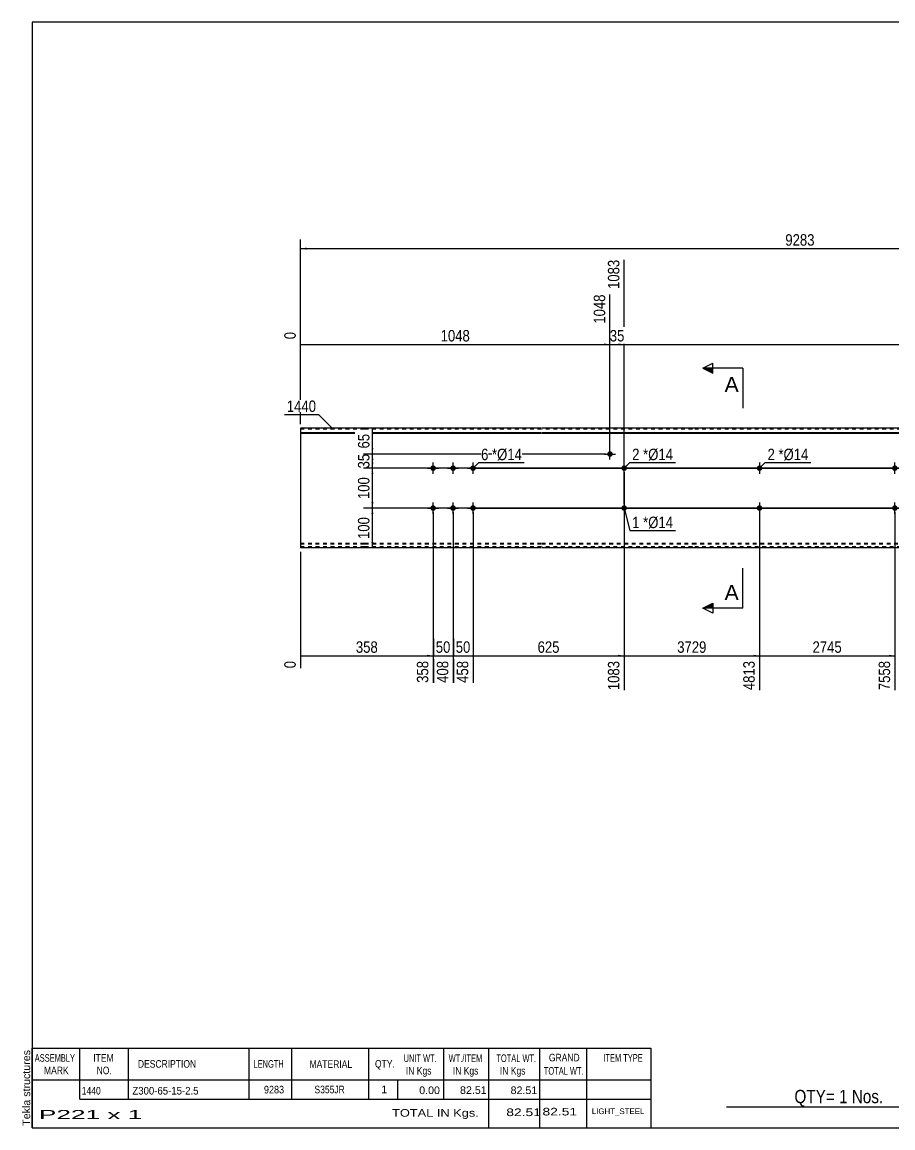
# Model space of a CAD drawing. Header units: millimetres. Extents: x -70 to 333, y -160 to 117.
# Drawn here: x -69.7 to 148.3, y -160.3 to 116.8 of the extents above; entities that cross this region are included whole.
import ezdxf

# ---------------------------------------------------------------- set-up
doc = ezdxf.new("R2010")
doc.units = ezdxf.units.MM
doc.linetypes.add('DXK_LINE_DOT1', pattern=[1.8814, 0.9407, -0.9407])
doc.styles.add('Arial', font='ARIAL.TTF', dxfattribs={"height": 0.2})
doc.styles.add('Arial Narrow', font='ARIALN.TTF', dxfattribs={"height": 0.2})

# ---------------------------------------------------------------- blocks, each defined once
blk = doc.blocks.new('Unknown-629083561-1955')
at = {"color": 5, "linetype": 'Continuous'}
for p, q in [((332.8, 116.75), (-67.2, 116.75)), ((-67.2, 116.75), (-67.2, -160.25)), ((332.8, -160.25), (332.8, 116.75)), ((-67.2, -160.25), (332.8, -160.25))]:
    blk.add_line(p, q, dxfattribs=at)
at = {"color": 174, "linetype": 'Continuous', "style": 'Arial'}
blk.add_text('Tekla structures', height=1.9102, rotation=90, dxfattribs=at).set_placement((-67.7, -159.75))
blk = doc.blocks.new('Part-629083561-1218 - 1203')
at = {"color": 2, "linetype": 'Continuous'}
for p, q in [((0, 15), (0, -15)), ((16, 15), (0, 15)), ((0, 13.94), (16, 13.94)), ((60.29, 15), (16.1, 15)), ((16.1, 13.94), (60.29, 13.94)), ((98.13, 15), (60.39, 15)), ((60.39, 13.94), (98.13, 13.94)), ((131.63, 15), (98.23, 15)), ((98.23, 13.94), (131.63, 13.94)), ((186.13, 15), (131.73, 15)), ((131.73, 13.94), (186.13, 13.94)), ((230.42, 15), (186.23, 15)), ((186.23, 13.94), (230.42, 13.94)), ((250.12, 15), (230.52, 15)), ((230.52, 13.94), (250.12, 13.94)), ((250.12, 13.94), (250.12, 15)), ((250.12, -15), (250.12, 13.94)), ((0, 13.76), (16, 13.76)), ((16.1, 13.76), (60.29, 13.76)), ((60.39, 13.76), (98.13, 13.76)), ((98.23, 13.76), (131.63, 13.76)), ((131.73, 13.76), (186.13, 13.76)), ((186.23, 13.76), (230.42, 13.76)), ((230.52, 13.76), (250.12, 13.76)), ((16, -15), (0, -15)), ((60.29, -15), (16.1, -15)), ((98.13, -15), (60.39, -15)), ((131.63, -15), (98.23, -15)), ((186.13, -15), (131.73, -15)), ((230.42, -15), (186.23, -15)), ((250.12, -15), (230.52, -15))]:
    blk.add_line(p, q, dxfattribs=at)
at = {"color": 7, "linetype": 'DXK_LINE_DOT1'}
for p, q in [((16, 14.75), (0, 14.75)), ((60.29, 14.75), (16.1, 14.75)), ((98.13, 14.75), (60.39, 14.75)), ((131.63, 14.75), (98.23, 14.75)), ((186.13, 14.75), (131.73, 14.75)), ((230.42, 14.75), (186.23, 14.75)), ((250.12, 14.75), (230.52, 14.75)), ((0, -13.76), (16, -13.76)), ((16.1, -13.76), (60.29, -13.76)), ((60.39, -13.76), (98.13, -13.76)), ((98.23, -13.76), (131.63, -13.76)), ((131.73, -13.76), (186.13, -13.76)), ((186.23, -13.76), (230.42, -13.76)), ((230.52, -13.76), (250.12, -13.76)), ((0, -13.94), (16, -13.94)), ((16, -14.75), (0, -14.75)), ((16.1, -13.94), (60.29, -13.94)), ((60.29, -14.75), (16.1, -14.75)), ((60.39, -13.94), (98.13, -13.94)), ((98.13, -14.75), (60.39, -14.75)), ((98.23, -13.94), (131.63, -13.94)), ((131.63, -14.75), (98.23, -14.75)), ((131.73, -13.94), (186.13, -13.94)), ((186.13, -14.75), (131.73, -14.75)), ((186.23, -13.94), (230.42, -13.94)), ((230.42, -14.75), (186.23, -14.75)), ((230.52, -13.94), (250.12, -13.94)), ((250.12, -14.75), (230.52, -14.75))]:
    blk.add_line(p, q, dxfattribs=at)
blk = doc.blocks.new('Bolt-629083561-1219 - 1203')
at = {"linetype": 'Continuous'}
for points in [[(32.5, 5, -1), (33.9, 5, -1)], [(37.5, 5, -1), (38.9, 5, -1)], [(42.5, 5, -1), (43.9, 5, -1)], [(32.5, -5, -1), (33.9, -5, -1)], [(37.5, -5, -1), (38.9, -5, -1)], [(42.5, -5, -1), (43.9, -5, -1)]]:
    blk.add_hatch(color=3, dxfattribs=at).paths.add_polyline_path(points)
at = {"color": 3, "linetype": 'Continuous'}
for p, q in [((33.2, 3.6), (33.2, 6.4)), ((38.2, 3.6), (38.2, 6.4)), ((43.2, 3.6), (43.2, 6.4)), ((31.8, 5), (34.6, 5)), ((36.8, 5), (39.6, 5)), ((41.8, 5), (44.6, 5)), ((31.8, -5), (34.6, -5)), ((33.2, -6.4), (33.2, -3.6)), ((36.8, -5), (39.6, -5)), ((38.2, -6.4), (38.2, -3.6)), ((41.8, -5), (44.6, -5)), ((43.2, -6.4), (43.2, -3.6))]:
    blk.add_line(p, q, dxfattribs=at)
blk = doc.blocks.new('Bolt-629083561-1220 - 1203')
at = {"linetype": 'Continuous'}
blk.add_hatch(color=3, dxfattribs=at).paths.add_polyline_path([(76.79, 8.53, -1), (78.19, 8.53, -1)])
at = {"color": 3, "linetype": 'Continuous'}
for p, q in [((76.09, 8.53), (78.89, 8.53)), ((77.49, 7.13), (77.49, 9.93))]:
    blk.add_line(p, q, dxfattribs=at)
blk = doc.blocks.new('Bolt-629083561-1225 - 1203')
at = {"linetype": 'Continuous'}
for points in [[(148.13, 5, -1), (149.53, 5, -1)], [(246.92, 5, -1), (248.32, 5, -1)]]:
    blk.add_hatch(color=3, dxfattribs=at).paths.add_polyline_path(points)
at = {"color": 3, "linetype": 'Continuous'}
for p, q in [((148.83, 3.6), (148.83, 6.4)), ((247.62, 3.6), (247.62, 6.4)), ((150.23, 5), (147.43, 5)), ((249.02, 5), (246.22, 5))]:
    blk.add_line(p, q, dxfattribs=at)
blk = doc.blocks.new('Bolt-629083561-1226 - 1203')
at = {"linetype": 'Continuous'}
for points in [[(148.13, -5, -1), (149.53, -5, -1)], [(246.92, -5, -1), (248.32, -5, -1)]]:
    blk.add_hatch(color=3, dxfattribs=at).paths.add_polyline_path(points)
at = {"color": 3, "linetype": 'Continuous'}
for p, q in [((150.23, -5), (147.43, -5)), ((148.83, -6.4), (148.83, -3.6)), ((249.02, -5), (246.22, -5)), ((247.62, -6.4), (247.62, -3.6))]:
    blk.add_line(p, q, dxfattribs=at)
blk = doc.blocks.new('Bolt-629083561-1227 - 1203')
at = {"linetype": 'Continuous'}
blk.add_hatch(color=3, dxfattribs=at).paths.add_polyline_path([(80.34, 5, -1), (81.74, 5, -1)])
at = {"color": 3, "linetype": 'Continuous'}
for p, q in [((81.04, 3.6), (81.04, 6.4)), ((79.64, 5), (82.44, 5))]:
    blk.add_line(p, q, dxfattribs=at)
blk = doc.blocks.new('Bolt-629083561-1228 - 1203')
at = {"linetype": 'Continuous'}
blk.add_hatch(color=3, dxfattribs=at).paths.add_polyline_path([(81.74, -5, -1), (80.34, -5, -1)])
at = {"color": 3, "linetype": 'Continuous'}
for p, q in [((82.44, -5), (79.64, -5)), ((81.04, -3.6), (81.04, -6.4))]:
    blk.add_line(p, q, dxfattribs=at)
blk = doc.blocks.new('Bolt-629083561-1229 - 1203')
at = {"linetype": 'Continuous'}
for points in [[(115.63, 5, -1), (114.23, 5, -1)], [(115.63, -5, -1), (114.23, -5, -1)]]:
    blk.add_hatch(color=3, dxfattribs=at).paths.add_polyline_path(points)
at = {"color": 3, "linetype": 'Continuous'}
for p, q in [((114.93, 6.4), (114.93, 3.6)), ((116.33, 5), (113.53, 5)), ((116.33, -5), (113.53, -5)), ((114.93, -3.6), (114.93, -6.4))]:
    blk.add_line(p, q, dxfattribs=at)
blk = doc.blocks.new('StraightDimension-629083561-1336 - 1203')
at = {"linetype": 'Continuous'}
for points in [[(260.75, 3.5), (261, 5), (261.25, 3.5)], [(261.25, -3.5), (261, -5), (260.75, -3.5)]]:
    blk.add_hatch(color=7, dxfattribs=at).paths.add_polyline_path(points)
at = {"color": 7, "linetype": 'Continuous'}
for p, q in [((44.2, 5), (263.4, 5)), ((261, -5), (261, 5)), ((44.2, -5), (263.4, -5))]:
    blk.add_line(p, q, dxfattribs=at)
at = {"color": 0}
blk.add_wipeout([(260.85, 3.34), (256.65, 3.34), (256.65, -3.34), (260.85, -3.34)], dxfattribs=at)
at = {"color": 3, "style": 'Arial Narrow'}
blk.add_text('100', height=2.863, rotation=90.0002, dxfattribs=at).set_placement((260.25, -2.74))
blk = doc.blocks.new('StraightDimension-629083561-1353 - 1203')
at = {"linetype": 'Continuous'}
for points in [[(17.75, 7.03), (18, 8.53), (18.25, 7.03)], [(18.25, 6.5), (18, 5), (17.75, 6.5)]]:
    blk.add_hatch(color=7, dxfattribs=at).paths.add_polyline_path(points)
at = {"color": 7, "linetype": 'Continuous'}
for p, q in [((76.49, 8.53), (15.75, 8.53)), ((18, 5), (18, 8.53)), ((147.83, 5), (15.75, 5))]:
    blk.add_line(p, q, dxfattribs=at)
at = {"color": 0}
blk.add_wipeout([(17.85, 9.19), (13.65, 9.19), (13.65, 4.33), (17.85, 4.33)], dxfattribs=at)
at = {"color": 3, "style": 'Arial Narrow'}
blk.add_text('35', height=2.863, rotation=90.0002, dxfattribs=at).set_placement((17.25, 4.93))
blk = doc.blocks.new('StraightDimension-629083561-1355 - 1203')
at = {"linetype": 'Continuous'}
for points in [[(17.75, -6.5), (18, -5), (18.25, -6.5)], [(18.25, -13.5), (18, -15), (17.75, -13.5)]]:
    blk.add_hatch(color=7, dxfattribs=at).paths.add_polyline_path(points)
at = {"color": 7, "linetype": 'Continuous'}
for p, q in [((147.83, -5), (15.75, -5)), ((18, -15), (18, -5)), ((32.2, -15), (15.75, -15))]:
    blk.add_line(p, q, dxfattribs=at)
at = {"color": 0}
blk.add_wipeout([(17.85, -6.66), (13.65, -6.66), (13.65, -13.34), (17.85, -13.34)], dxfattribs=at)
at = {"color": 3, "style": 'Arial Narrow'}
blk.add_text('100', height=2.863, rotation=90.0002, dxfattribs=at).set_placement((17.25, -12.74))
blk = doc.blocks.new('StraightDimension-629083561-1354 - 1203')
at = {"linetype": 'Continuous'}
for points in [[(17.75, 3.5), (18, 5), (18.25, 3.5)], [(18.25, -3.5), (18, -5), (17.75, -3.5)]]:
    blk.add_hatch(color=7, dxfattribs=at).paths.add_polyline_path(points)
at = {"color": 7, "linetype": 'Continuous'}
for p, q in [((147.83, 5), (15.75, 5)), ((18, -5), (18, 5)), ((147.83, -5), (15.75, -5))]:
    blk.add_line(p, q, dxfattribs=at)
at = {"color": 0}
blk.add_wipeout([(17.85, 3.34), (13.65, 3.34), (13.65, -3.34), (17.85, -3.34)], dxfattribs=at)
at = {"color": 3, "style": 'Arial Narrow'}
blk.add_text('100', height=2.863, rotation=90.0002, dxfattribs=at).set_placement((17.25, -2.74))
blk = doc.blocks.new('StraightDimension-629083561-1270 - 1203')
at = {"linetype": 'Continuous'}
blk.add_hatch(color=7, dxfattribs=at).paths.add_polyline_path([(147.33, -41.75), (148.83, -42), (147.33, -42.25)])
at = {"color": 7, "linetype": 'Continuous'}
for p, q in [((114.93, -6), (114.93, -50.61)), ((148.83, -6), (148.83, -50.61)), ((114.93, -42), (148.83, -42))]:
    blk.add_line(p, q, dxfattribs=at)
at = {"color": 0}
blk.add_wipeout([(136.14, -41.85), (136.14, -37.65), (127.62, -37.65), (127.62, -41.85)], dxfattribs=at)
at = {"color": 0, "linetype": 'Continuous'}
blk.add_wipeout([(148.23, -42.7), (144.03, -42.7), (144.03, -51.21), (148.23, -51.21)], dxfattribs=at)
at = {"color": 3, "style": 'Arial Narrow'}
blk.add_text('2745', height=2.863, dxfattribs=at).set_placement((128.22, -41.25))
at = {"color": 3, "linetype": 'Continuous', "style": 'Arial Narrow'}
blk.add_text('7558', height=2.863, rotation=90.0002, dxfattribs=at).set_placement((147.63, -50.61))
blk = doc.blocks.new('StraightDimension-629083561-1376 - 1203')
at = {"linetype": 'Continuous'}
for points in [[(1.5, 59.75), (0, 60), (1.5, 60.25)], [(248.62, 60.25), (250.12, 60), (248.62, 59.75)]]:
    blk.add_hatch(color=7, dxfattribs=at).paths.add_polyline_path(points)
at = {"color": 7, "linetype": 'Continuous'}
for p, q in [((0, 16), (0, 62.25)), ((250.12, 16), (250.12, 62.25)), ((0, 60), (250.12, 60))]:
    blk.add_line(p, q, dxfattribs=at)
at = {"color": 0}
blk.add_wipeout([(129.32, 60.15), (129.32, 64.35), (120.8, 64.35), (120.8, 60.15)], dxfattribs=at)
at = {"color": 3, "style": 'Arial Narrow'}
blk.add_text('9283', height=2.863, dxfattribs=at).set_placement((121.4, 60.75))
blk = doc.blocks.new('StraightDimension-629083561-1322 - 1203')
at = {"linetype": 'Continuous'}
blk.add_hatch(color=7, dxfattribs=at).paths.add_polyline_path([(248.62, 36.25), (250.12, 36), (248.62, 35.75)])
at = {"color": 7, "linetype": 'Continuous'}
for p, q in [((81.04, -4), (81.04, 57.21)), ((250.12, 16), (250.12, 44.61)), ((81.04, 36), (250.12, 36))]:
    blk.add_line(p, q, dxfattribs=at)
at = {"color": 0, "linetype": 'Continuous'}
blk.add_wipeout([(249.52, 45.21), (245.32, 45.21), (245.32, 36.7), (249.52, 36.7)], dxfattribs=at)
at = {"color": 0}
blk.add_wipeout([(169.83, 36.15), (169.83, 40.35), (161.32, 40.35), (161.32, 36.15)], dxfattribs=at)
at = {"color": 3, "linetype": 'Continuous', "style": 'Arial Narrow'}
blk.add_text('9283', height=2.863, rotation=90.0002, dxfattribs=at).set_placement((248.92, 37.3))
at = {"color": 3, "style": 'Arial Narrow'}
blk.add_text('8200', height=2.863, dxfattribs=at).set_placement((161.92, 36.75))
blk = doc.blocks.new('StraightDimension-629083561-1337 - 1203')
at = {"linetype": 'Continuous'}
for points in [[(260.75, -6.5), (261, -5), (261.25, -6.5)], [(261.25, -13.5), (261, -15), (260.75, -13.5)]]:
    blk.add_hatch(color=7, dxfattribs=at).paths.add_polyline_path(points)
at = {"color": 7, "linetype": 'Continuous'}
for p, q in [((44.2, -5), (263.4, -5)), ((261, -15), (261, -5)), ((251.12, -15), (263.4, -15))]:
    blk.add_line(p, q, dxfattribs=at)
at = {"color": 0}
blk.add_wipeout([(260.85, -6.66), (256.65, -6.66), (256.65, -13.34), (260.85, -13.34)], dxfattribs=at)
at = {"color": 3, "style": 'Arial Narrow'}
blk.add_text('100', height=2.863, rotation=90.0002, dxfattribs=at).set_placement((260.25, -12.74))
blk = doc.blocks.new('StraightDimension-629083561-1271 - 1203')
at = {"linetype": 'Continuous'}
blk.add_hatch(color=7, dxfattribs=at).paths.add_polyline_path([(113.43, -41.75), (114.93, -42), (113.43, -42.25)])
at = {"color": 7, "linetype": 'Continuous'}
for p, q in [((81.04, 4), (81.04, -50.61)), ((114.93, -6), (114.93, -50.61)), ((81.04, -42), (114.93, -42))]:
    blk.add_line(p, q, dxfattribs=at)
at = {"color": 0}
blk.add_wipeout([(102.24, -41.85), (102.24, -37.65), (93.73, -37.65), (93.73, -41.85)], dxfattribs=at)
at = {"color": 0, "linetype": 'Continuous'}
blk.add_wipeout([(114.33, -42.7), (110.13, -42.7), (110.13, -51.21), (114.33, -51.21)], dxfattribs=at)
at = {"color": 3, "style": 'Arial Narrow'}
blk.add_text('3729', height=2.863, dxfattribs=at).set_placement((94.33, -41.25))
at = {"color": 3, "linetype": 'Continuous', "style": 'Arial Narrow'}
blk.add_text('4813', height=2.863, rotation=90.0002, dxfattribs=at).set_placement((113.73, -50.61))
blk = doc.blocks.new('StraightDimension-629083561-1272 - 1203')
at = {"linetype": 'Continuous'}
blk.add_hatch(color=7, dxfattribs=at).paths.add_polyline_path([(79.54, -41.75), (81.04, -42), (79.54, -42.25)])
at = {"color": 7, "linetype": 'Continuous'}
for p, q in [((81.04, 4), (81.04, -50.61)), ((43.2, -6), (43.2, -48.78)), ((43.2, -42), (81.04, -42))]:
    blk.add_line(p, q, dxfattribs=at)
at = {"color": 0}
blk.add_wipeout([(65.46, -41.85), (65.46, -37.65), (58.77, -37.65), (58.77, -41.85)], dxfattribs=at)
at = {"color": 0, "linetype": 'Continuous'}
blk.add_wipeout([(80.44, -42.7), (76.24, -42.7), (76.24, -51.21), (80.44, -51.21)], dxfattribs=at)
at = {"color": 3, "style": 'Arial Narrow'}
blk.add_text('625', height=2.863, dxfattribs=at).set_placement((59.37, -41.25))
at = {"color": 3, "linetype": 'Continuous', "style": 'Arial Narrow'}
blk.add_text('1083', height=2.863, rotation=90.0002, dxfattribs=at).set_placement((79.84, -50.61))
blk = doc.blocks.new('StraightDimension-629083561-1273 - 1203')
at = {"linetype": 'Continuous'}
blk.add_hatch(color=7, dxfattribs=at).paths.add_polyline_path([(41.7, -41.75), (43.2, -42), (41.7, -42.25)])
at = {"color": 7, "linetype": 'Continuous'}
for p, q in [((38.2, -6), (38.2, -48.78)), ((43.2, -6), (43.2, -48.78)), ((38.2, -42), (43.2, -42))]:
    blk.add_line(p, q, dxfattribs=at)
at = {"color": 0}
blk.add_wipeout([(43.13, -41.85), (43.13, -37.65), (38.27, -37.65), (38.27, -41.85)], dxfattribs=at)
at = {"color": 3, "style": 'Arial Narrow'}
blk.add_text('50', height=2.863, dxfattribs=at).set_placement((38.87, -41.25))
at = {"color": 0, "linetype": 'Continuous'}
blk.add_wipeout([(42.6, -42.7), (38.4, -42.7), (38.4, -49.38), (42.6, -49.38)], dxfattribs=at)
at = {"color": 3, "linetype": 'Continuous', "style": 'Arial Narrow'}
blk.add_text('458', height=2.863, rotation=90.0002, dxfattribs=at).set_placement((42, -48.78))
blk = doc.blocks.new('StraightDimension-629083561-1274 - 1203')
at = {"linetype": 'Continuous'}
blk.add_hatch(color=7, dxfattribs=at).paths.add_polyline_path([(36.7, -41.75), (38.2, -42), (36.7, -42.25)])
at = {"color": 7, "linetype": 'Continuous'}
for p, q in [((33.2, -6), (33.2, -48.78)), ((38.2, -6), (38.2, -48.78)), ((33.2, -42), (38.2, -42))]:
    blk.add_line(p, q, dxfattribs=at)
at = {"color": 0}
blk.add_wipeout([(38.13, -41.85), (38.13, -37.65), (33.27, -37.65), (33.27, -41.85)], dxfattribs=at)
at = {"color": 3, "style": 'Arial Narrow'}
blk.add_text('50', height=2.863, dxfattribs=at).set_placement((33.87, -41.25))
at = {"color": 0, "linetype": 'Continuous'}
blk.add_wipeout([(37.6, -42.7), (33.4, -42.7), (33.4, -49.38), (37.6, -49.38)], dxfattribs=at)
at = {"color": 3, "linetype": 'Continuous', "style": 'Arial Narrow'}
blk.add_text('408', height=2.863, rotation=90.0002, dxfattribs=at).set_placement((37, -48.78))
blk = doc.blocks.new('StraightDimension-629083561-1275 - 1203')
at = {"linetype": 'Continuous'}
blk.add_hatch(color=7, dxfattribs=at).paths.add_polyline_path([(31.7, -41.75), (33.2, -42), (31.7, -42.25)])
at = {"color": 7, "linetype": 'Continuous'}
for p, q in [((33.2, -6), (33.2, -48.78)), ((0, -16), (0, -45.13)), ((0, -42), (33.2, -42))]:
    blk.add_line(p, q, dxfattribs=at)
at = {"color": 0}
blk.add_wipeout([(19.94, -41.85), (19.94, -37.65), (13.26, -37.65), (13.26, -41.85)], dxfattribs=at)
at = {"color": 0, "linetype": 'Continuous'}
for points in [[(-0.6, -42.7), (-4.8, -42.7), (-4.8, -45.73), (-0.6, -45.73)], [(32.6, -42.7), (28.4, -42.7), (28.4, -49.38), (32.6, -49.38)]]:
    blk.add_wipeout(points, dxfattribs=at)
at = {"color": 3, "style": 'Arial Narrow'}
blk.add_text('358', height=2.863, dxfattribs=at).set_placement((13.86, -41.25))
at = {"color": 3, "linetype": 'Continuous', "style": 'Arial Narrow'}
for s, height, p in [('0', 2.86, (-1.2, -45.13)), ('358', 2.863, (32, -48.78))]:
    blk.add_text(s, height=height, rotation=90.0002, dxfattribs=at).set_placement(p)
blk = doc.blocks.new('StraightDimension-629083561-1323 - 1203')
at = {"linetype": 'Continuous'}
blk.add_hatch(color=7, dxfattribs=at).paths.add_polyline_path([(79.54, 36.25), (81.04, 36), (79.54, 35.75)])
at = {"color": 7, "linetype": 'Continuous'}
for p, q in [((81.04, -4), (81.04, 57.21)), ((77.49, 9.53), (77.49, 48.51)), ((77.49, 36), (81.04, 36))]:
    blk.add_line(p, q, dxfattribs=at)
at = {"color": 0, "linetype": 'Continuous'}
blk.add_wipeout([(80.44, 57.81), (76.24, 57.81), (76.24, 49.3), (80.44, 49.3)], dxfattribs=at)
at = {"color": 0}
blk.add_wipeout([(81.69, 36.15), (81.69, 40.35), (76.84, 40.35), (76.84, 36.15)], dxfattribs=at)
at = {"color": 3, "linetype": 'Continuous', "style": 'Arial Narrow'}
blk.add_text('1083', height=2.863, rotation=90.0002, dxfattribs=at).set_placement((79.84, 49.9))
at = {"color": 3, "style": 'Arial Narrow'}
blk.add_text('35', height=2.863, dxfattribs=at).set_placement((77.44, 36.75))
blk = doc.blocks.new('StraightDimension-629083561-1324 - 1203')
at = {"linetype": 'Continuous'}
blk.add_hatch(color=7, dxfattribs=at).paths.add_polyline_path([(75.99, 36.25), (77.49, 36), (75.99, 35.75)])
at = {"color": 7, "linetype": 'Continuous'}
for p, q in [((77.49, 9.53), (77.49, 48.51)), ((0, 16), (0, 39.13)), ((0, 36), (77.49, 36))]:
    blk.add_line(p, q, dxfattribs=at)
at = {"color": 0, "linetype": 'Continuous'}
for points in [[(76.89, 49.11), (72.69, 49.11), (72.69, 40.6), (76.89, 40.6)], [(-0.6, 39.73), (-4.8, 39.73), (-4.8, 36.7), (-0.6, 36.7)]]:
    blk.add_wipeout(points, dxfattribs=at)
at = {"color": 0}
blk.add_wipeout([(43, 36.15), (43, 40.35), (34.49, 40.35), (34.49, 36.15)], dxfattribs=at)
at = {"color": 3, "linetype": 'Continuous', "style": 'Arial Narrow'}
for s, height, p in [('1048', 2.863, (76.29, 41.2)), ('0', 2.86, (-1.2, 37.3))]:
    blk.add_text(s, height=height, rotation=90.0002, dxfattribs=at).set_placement(p)
at = {"color": 3, "style": 'Arial Narrow'}
blk.add_text('1048', height=2.863, dxfattribs=at).set_placement((35.09, 36.75))
blk = doc.blocks.new('StraightDimension-629083561-1335 - 1203')
at = {"linetype": 'Continuous'}
for points in [[(260.75, 7.71), (261, 9.21), (261.25, 7.71)], [(261.25, 6.5), (261, 5), (260.75, 6.5)]]:
    blk.add_hatch(color=7, dxfattribs=at).paths.add_polyline_path(points)
at = {"color": 7, "linetype": 'Continuous'}
for p, q in [((170.03, 9.21), (263.4, 9.21)), ((261, 5), (261, 9.21)), ((44.2, 5), (263.4, 5))]:
    blk.add_line(p, q, dxfattribs=at)
at = {"color": 0}
blk.add_wipeout([(260.85, 9.53), (256.65, 9.53), (256.65, 4.68), (260.85, 4.68)], dxfattribs=at)
at = {"color": 3, "style": 'Arial Narrow'}
blk.add_text('42', height=2.863, rotation=90.0002, dxfattribs=at).set_placement((260.25, 5.28))
blk = doc.blocks.new('StraightDimension-629083561-1352 - 1203')
at = {"linetype": 'Continuous'}
for points in [[(17.75, 13.5), (18, 15), (18.25, 13.5)], [(18.25, 10.03), (18, 8.53), (17.75, 10.03)]]:
    blk.add_hatch(color=7, dxfattribs=at).paths.add_polyline_path(points)
at = {"color": 7, "linetype": 'Continuous'}
for p, q in [((32.2, 15), (15.75, 15)), ((18, 8.53), (18, 15)), ((76.49, 8.53), (15.75, 8.53))]:
    blk.add_line(p, q, dxfattribs=at)
at = {"color": 0}
blk.add_wipeout([(17.85, 14.19), (13.65, 14.19), (13.65, 9.33), (17.85, 9.33)], dxfattribs=at)
at = {"color": 3, "style": 'Arial Narrow'}
blk.add_text('65', height=2.863, rotation=90.0002, dxfattribs=at).set_placement((17.25, 9.93))
blk = doc.blocks.new('CBS_BOM-629083561-2005')
at = {"color": 7, "linetype": 'Continuous'}
for p, q in [((-67.23, -148.28), (-67.23, -140.28)), ((-67.23, -140.28), (87.69, -140.28)), ((-55.23, -148.28), (-55.23, -140.28)), ((-43.04, -148.28), (-43.04, -140.28)), ((-12.88, -148.28), (-12.88, -140.28)), ((-2.2, -148.28), (-2.2, -140.28)), ((17.12, -148.28), (17.12, -140.28)), ((35.92, -148.28), (35.92, -140.28)), ((47.13, -148.28), (47.13, -140.28)), ((59.92, -148.28), (59.92, -140.28)), ((71.67, -148.28), (71.67, -140.28)), ((87.69, -140.29), (87.69, -148.27)), ((-67.23, -148.28), (87.69, -148.28)), ((-67.23, -153.08), (-67.23, -148.28)), ((-55.23, -153.08), (-55.23, -148.28)), ((-43.04, -153.08), (-43.04, -148.28)), ((-12.88, -153.08), (-12.88, -148.28)), ((-2.2, -153.08), (-2.2, -148.28)), ((17.12, -153.08), (17.12, -148.28)), ((24.38, -153.08), (24.38, -148.28)), ((35.92, -153.08), (35.92, -148.28)), ((47.13, -153.08), (47.13, -148.28)), ((59.92, -153.08), (59.92, -148.28)), ((71.69, -153.08), (71.69, -148.28)), ((87.69, -148.28), (87.69, -153.08)), ((-67.23, -160.28), (-67.23, -153.1)), ((-55.23, -153.08), (87.69, -153.08)), ((47.13, -160.28), (47.13, -153.1)), ((59.92, -160.28), (59.92, -153.1)), ((71.73, -160.28), (71.73, -153.1)), ((87.69, -153.08), (87.69, -160.28)), ((-67.23, -160.28), (87.69, -160.28))]:
    blk.add_line(p, q, dxfattribs=at)
at = {"color": 3, "linetype": 'Continuous', "style": 'Arial'}
for s, height, width, p in [('ASSEMBLY', 1.91, 0.7, (-66.55, -143.71)), ('ITEM', 1.91, 0.8, (-51.9, -143.71)), ('DESCRIPTION', 1.9102, 0.8, (-40.72, -145.21)), ('LENGTH', 1.91, 0.7, (-11.77, -145.21)), ('MATERIAL', 1.91, 0.8, (2.25, -145.26)), ('QTY.', 1.91, 0.8, (18.64, -145.18)), ('UNIT WT.', 1.91, 0.7, (25.81, -143.78)), ('WT./ITEM', 1.91, 0.7, (37.1, -143.78)), ('TOTAL WT.', 1.91, 0.7, (49.04, -143.78)), ('GRAND', 1.91, 0.8, (62.19, -143.62)), ('ITEM TYPE', 1.91, 0.7, (75.83, -143.7)), ('MARK', 1.91, 0.8, (-64.23, -146.84)), ('NO.', 1.91, 0.8, (-51.05, -146.84)), ('IN Kgs', 1.91, 0.8, (26.39, -146.92)), ('IN Kgs', 1.91, 0.8, (38.14, -146.92)), ('IN Kgs', 1.91, 0.8, (49.93, -146.92)), ('TOTAL WT.', 1.91, 0.7, (60.93, -146.96))]:
    blk.add_text(s, height=height, dxfattribs=dict(at, width=width)).set_placement(p)
at = {"color": 7, "linetype": 'Continuous', "style": 'Arial'}
for s, height, width, p in [('1440', 1.91, 0.8, (-54.77, -151.93)), ('Z300-65-15-2.5', 1.9102, 0.9, (-42.1, -151.93)), ('9283', 1.91, 0.85, (-9.16, -151.65)), ('S355JR', 1.91, 0.8, (3.49, -151.62))]:
    blk.add_text(s, height=height, dxfattribs=dict(at, width=width)).set_placement(p)
for s, p in [('1', (20.21, -151.62)), ('0.00', (29.72, -151.81)), ('82.51', (39.94, -151.78)), ('82.51', (52.61, -151.81))]:
    blk.add_text(s, height=1.91, dxfattribs=at).set_placement(p)
at = {"color": 6, "linetype": 'Continuous', "style": 'Arial'}
for s, height, width, p in [('P221 x 1', 2.292, 2.05, (-65.51, -158.09)), ('TOTAL IN Kgs.', 1.9102, 1.2, (22.93, -157.48)), ('82.51', 1.91, 1.3, (51.52, -157.33)), ('82.51', 1.91, 1.3, (60.59, -157.17))]:
    blk.add_text(s, height=height, dxfattribs=dict(at, width=width)).set_placement(p)
blk.add_text('LIGHT_STEEL', height=1.4135, dxfattribs=at).set_placement((72.94, -156.83))
blk = doc.blocks.new('CBS_CALLOFF-629083561-2006')
at = {"color": 7, "linetype": 'Continuous'}
blk.add_line((106.68, -154.98), (222.91, -155), dxfattribs=at)
at = {"color": 3, "linetype": 'Continuous', "style": 'Arial Narrow'}
blk.add_text('QTY= 1 Nos.      COLD FORMED     MKD : P221', height=3.3405, dxfattribs=at).set_placement((123.68, -154.09))
blk = doc.blocks.new('Mark-629083561-1408 - 1203')
at = {"color": 0}
blk.add_wipeout([(118.78, 7.01), (118.78, 10.01), (116.95, 10.01), (116.95, 7.01)], dxfattribs=at)
blk.add_wipeout([(118.78, 7.01), (118.78, 10.01), (116.95, 10.01), (116.95, 7.01)], dxfattribs=at)
at = {"color": 7, "linetype": 'Continuous'}
blk.add_line((114.93, 5), (116.35, 6.41), dxfattribs=at)
at = {"color": 0}
blk.add_wipeout([(120.95, 7.01), (120.95, 10.01), (119.68, 10.01), (119.68, 7.01)], dxfattribs=at)
blk.add_wipeout([(120.95, 7.01), (120.95, 10.01), (119.68, 10.01), (119.68, 7.01)], dxfattribs=at)
at = {"color": 3, "style": 'Arial Narrow'}
blk.add_text('2', height=2.86, dxfattribs=at).set_placement((116.95, 7.01))
at = {"color": 0}
blk.add_wipeout([(127.17, 7.01), (127.17, 10.01), (120.95, 10.01), (120.95, 7.01)], dxfattribs=at)
blk.add_wipeout([(127.17, 7.01), (127.17, 10.01), (120.95, 10.01), (120.95, 7.01)], dxfattribs=at)
at = {"color": 7, "linetype": 'Continuous'}
blk.add_line((116.35, 6.41), (127.77, 6.41), dxfattribs=at)
at = {"color": 3, "style": 'Arial Narrow'}
for s, height, p in [('*', 2.86, (119.68, 7.01)), ('Ø14', 2.863, (120.95, 7.01))]:
    blk.add_text(s, height=height, dxfattribs=at).set_placement(p)
blk = doc.blocks.new('SectionMark-629083561-1261 - 1203')
at = {"linetype": 'Continuous'}
for points in [[(103.23, 30.05), (103.23, 28.8), (100.73, 30.05)], [(103.23, -28.8), (103.23, -30.05), (100.73, -30.05)]]:
    blk.add_hatch(color=30, dxfattribs=at).paths.add_polyline_path(points)
at = {"color": 30, "linetype": 'Continuous'}
for p, q in [((100.73, 30.05), (103.23, 31.3)), ((103.23, 28.8), (103.23, 31.3)), ((110.73, 30.05), (100.73, 30.05)), ((100.73, 30.05), (103.23, 28.8)), ((100.73, -30.05), (103.23, -28.8)), ((110.73, -30.05), (100.73, -30.05)), ((103.23, -31.3), (100.73, -30.05)), ((103.23, -28.8), (103.23, -31.3))]:
    blk.add_line(p, q, dxfattribs=at)
at = {"color": 0, "linetype": 'Continuous'}
for points in [[(109.73, 24.05), (109.73, 28.05), (106.18, 28.05), (106.18, 24.05)], [(109.73, -28.05), (109.73, -24.05), (106.18, -24.05), (106.18, -28.05)]]:
    blk.add_wipeout(points, dxfattribs=at)
at = {"color": 30, "linetype": 'Continuous'}
for p, q in [((110.73, 30.05), (110.73, 20.05)), ((110.73, -30.05), (110.73, -20.05))]:
    blk.add_line(p, q, dxfattribs=at)
at = {"color": 96, "linetype": 'Continuous', "style": 'Arial'}
for p in [(106.18, 24.05), (106.18, -28.05)]:
    blk.add_text('A', height=3.82, dxfattribs=at).set_placement(p)
blk = doc.blocks.new('Mark-629083561-1379 - 1203')
at = {"color": 0}
blk.add_wipeout([(3.889, 19.0865), (3.889, 22.0865), (-3.4235, 22.0865), (-3.4235, 19.0865)], dxfattribs=at)
blk.add_wipeout([(3.889, 19.0865), (3.889, 22.0865), (-3.4235, 22.0865), (-3.4235, 19.0865)], dxfattribs=at)
at = {"color": 7, "linetype": 'Continuous'}
for p in [(-4.0235, 18.4865), (8.0245, 14.951)]:
    blk.add_line(p, (4.489, 18.4865), dxfattribs=at)
at = {"color": 3, "style": 'Arial Narrow'}
blk.add_text('1440', height=2.86328, dxfattribs=at).set_placement((-3.4235, 19.0865))
blk = doc.blocks.new('MarkSet-629083561-1390 - 1203')
at = {"color": 0}
blk.add_wipeout([(84.88, 7.01), (84.88, 10.01), (83.05, 10.01), (83.05, 7.01)], dxfattribs=at)
blk.add_wipeout([(84.88, 7.01), (84.88, 10.01), (83.05, 10.01), (83.05, 7.01)], dxfattribs=at)
at = {"color": 7, "linetype": 'Continuous'}
blk.add_line((81.04, 5), (82.45, 6.41), dxfattribs=at)
at = {"color": 0}
blk.add_wipeout([(87.06, 7.01), (87.06, 10.01), (85.78, 10.01), (85.78, 7.01)], dxfattribs=at)
blk.add_wipeout([(87.06, 7.01), (87.06, 10.01), (85.78, 10.01), (85.78, 7.01)], dxfattribs=at)
at = {"color": 3, "style": 'Arial Narrow'}
blk.add_text('2', height=2.86, dxfattribs=at).set_placement((83.05, 7.01))
at = {"color": 0}
blk.add_wipeout([(93.27, 7.01), (93.27, 10.01), (87.06, 10.01), (87.06, 7.01)], dxfattribs=at)
blk.add_wipeout([(93.27, 7.01), (93.27, 10.01), (87.06, 10.01), (87.06, 7.01)], dxfattribs=at)
at = {"color": 7, "linetype": 'Continuous'}
blk.add_line((82.45, 6.41), (93.87, 6.41), dxfattribs=at)
at = {"color": 3, "style": 'Arial Narrow'}
for s, height, p in [('*', 2.86, (85.78, 7.01)), ('Ø14', 2.863, (87.06, 7.01))]:
    blk.add_text(s, height=height, dxfattribs=at).set_placement(p)
blk = doc.blocks.new('Mark-629083561-1405 - 1203')
at = {"color": 0}
blk.add_wipeout([(47.04, 7.01), (47.04, 10.01), (45.21, 10.01), (45.21, 7.01)], dxfattribs=at)
blk.add_wipeout([(47.04, 7.01), (47.04, 10.01), (45.21, 10.01), (45.21, 7.01)], dxfattribs=at)
at = {"color": 7, "linetype": 'Continuous'}
blk.add_line((43.2, 5), (44.61, 6.41), dxfattribs=at)
at = {"color": 0}
blk.add_wipeout([(49.22, 7.01), (49.22, 10.01), (47.94, 10.01), (47.94, 7.01)], dxfattribs=at)
blk.add_wipeout([(49.22, 7.01), (49.22, 10.01), (47.94, 10.01), (47.94, 7.01)], dxfattribs=at)
at = {"color": 3, "style": 'Arial Narrow'}
blk.add_text('6', height=2.86, dxfattribs=at).set_placement((45.21, 7.01))
at = {"color": 0}
blk.add_wipeout([(55.43, 7.01), (55.43, 10.01), (49.22, 10.01), (49.22, 7.01)], dxfattribs=at)
blk.add_wipeout([(55.43, 7.01), (55.43, 10.01), (49.22, 10.01), (49.22, 7.01)], dxfattribs=at)
at = {"color": 7, "linetype": 'Continuous'}
blk.add_line((44.61, 6.41), (56.03, 6.41), dxfattribs=at)
at = {"color": 3, "style": 'Arial Narrow'}
for s, height, p in [('*', 2.86, (47.94, 7.01)), ('Ø14', 2.863, (49.22, 7.01))]:
    blk.add_text(s, height=height, dxfattribs=at).set_placement(p)
blk = doc.blocks.new('Mark-629083561-1407 - 1203')
at = {"color": 0}
blk.add_wipeout([(84.88, -10.01), (84.88, -7.01), (83.05, -7.01), (83.05, -10.01)], dxfattribs=at)
blk.add_wipeout([(84.88, -10.01), (84.88, -7.01), (83.05, -7.01), (83.05, -10.01)], dxfattribs=at)
at = {"color": 7, "linetype": 'Continuous'}
blk.add_line((81.04, -5), (82.45, -10.61), dxfattribs=at)
at = {"color": 0}
blk.add_wipeout([(87.06, -10.01), (87.06, -7.01), (85.78, -7.01), (85.78, -10.01)], dxfattribs=at)
blk.add_wipeout([(87.06, -10.01), (87.06, -7.01), (85.78, -7.01), (85.78, -10.01)], dxfattribs=at)
at = {"color": 3, "style": 'Arial Narrow'}
blk.add_text('1', height=2.86, dxfattribs=at).set_placement((83.05, -10.01))
at = {"color": 0}
blk.add_wipeout([(93.27, -10.01), (93.27, -7.01), (87.06, -7.01), (87.06, -10.01)], dxfattribs=at)
blk.add_wipeout([(93.27, -10.01), (93.27, -7.01), (87.06, -7.01), (87.06, -10.01)], dxfattribs=at)
at = {"color": 7, "linetype": 'Continuous'}
blk.add_line((82.45, -10.61), (93.87, -10.61), dxfattribs=at)
at = {"color": 3, "style": 'Arial Narrow'}
for s, height, p in [('*', 2.86, (85.78, -10.01)), ('Ø14', 2.863, (87.06, -10.01))]:
    blk.add_text(s, height=height, dxfattribs=at).set_placement(p)

msp = doc.modelspace()

# ---------------------------------------------------------------- block references
for name in ['Unknown-629083561-1955', 'Part-629083561-1218 - 1203', 'Bolt-629083561-1220 - 1203', 'Bolt-629083561-1219 - 1203', 'Bolt-629083561-1227 - 1203', 'Bolt-629083561-1229 - 1203', 'Bolt-629083561-1225 - 1203', 'Bolt-629083561-1228 - 1203', 'Bolt-629083561-1226 - 1203', 'CBS_BOM-629083561-2005', 'CBS_CALLOFF-629083561-2006']:
    msp.add_blockref(name, (0, 0))

# ---------------------------------------------------------------- next in the draw order: block references
for name in ['StraightDimension-629083561-1376 - 1203', 'StraightDimension-629083561-1336 - 1203']:
    msp.add_blockref(name, (0, 0))

# ---------------------------------------------------------------- next in the draw order: block references
for name in ['StraightDimension-629083561-1353 - 1203', 'StraightDimension-629083561-1355 - 1203']:
    msp.add_blockref(name, (0, 0))

# ---------------------------------------------------------------- next in the draw order: block references
msp.add_blockref('StraightDimension-629083561-1354 - 1203', (0, 0))

# ---------------------------------------------------------------- next in the draw order: block references
for name in ['StraightDimension-629083561-1322 - 1203', 'StraightDimension-629083561-1270 - 1203']:
    msp.add_blockref(name, (0, 0))

# ---------------------------------------------------------------- next in the draw order: block references
msp.add_blockref('StraightDimension-629083561-1337 - 1203', (0, 0))

# ---------------------------------------------------------------- next in the draw order: block references
msp.add_blockref('StraightDimension-629083561-1271 - 1203', (0, 0))

# ---------------------------------------------------------------- next in the draw order: block references
msp.add_blockref('StraightDimension-629083561-1272 - 1203', (0, 0))

# ---------------------------------------------------------------- next in the draw order: block references
for name in ['StraightDimension-629083561-1323 - 1203', 'StraightDimension-629083561-1273 - 1203']:
    msp.add_blockref(name, (0, 0))

# ---------------------------------------------------------------- next in the draw order: block references
for name in ['StraightDimension-629083561-1324 - 1203', 'Mark-629083561-1407 - 1203', 'StraightDimension-629083561-1274 - 1203']:
    msp.add_blockref(name, (0, 0))

# ---------------------------------------------------------------- next in the draw order: block references
for name in ['Mark-629083561-1379 - 1203', 'StraightDimension-629083561-1335 - 1203', 'StraightDimension-629083561-1275 - 1203']:
    msp.add_blockref(name, (0, 0))

# ---------------------------------------------------------------- next in the draw order: block references
for name in ['SectionMark-629083561-1261 - 1203', 'StraightDimension-629083561-1352 - 1203', 'MarkSet-629083561-1390 - 1203', 'Mark-629083561-1408 - 1203']:
    msp.add_blockref(name, (0, 0))

# ---------------------------------------------------------------- next in the draw order: block references
msp.add_blockref('Mark-629083561-1405 - 1203', (0, 0))

doc.saveas('drawing.dxf')
